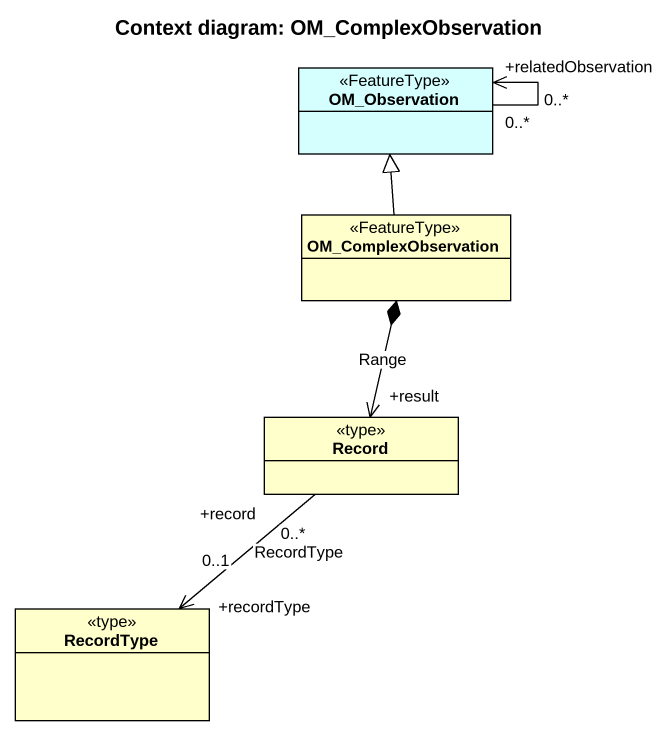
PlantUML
@startuml
title Context diagram: OM_ComplexObservation
hide circle
hide empty members
class OM_Observation <<FeatureType>> #D5FFFF
class OM_ComplexObservation <<FeatureType>>
class "Record" as Record_ <<type>>
class RecordType <<type>>
OM_Observation "0..*" --> "+relatedObservation\n0..*" OM_Observation
OM_ComplexObservation -up-|> OM_Observation
OM_ComplexObservation *--> "+result" Record_ : Range
Record_ "+record\n0..*" --> "+recordType\n0..1" RecordType : RecordType
@enduml
